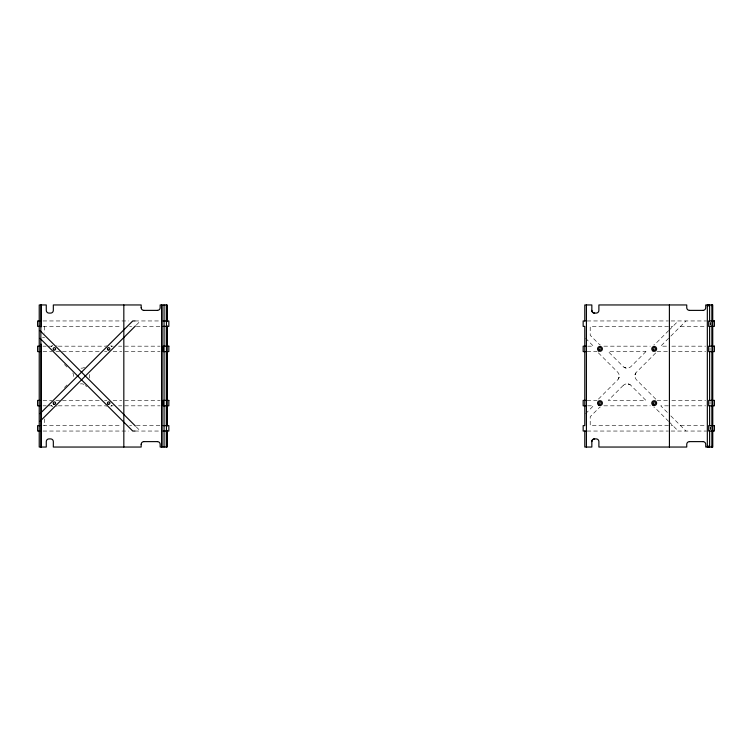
<?xml version="1.0" encoding="UTF-8"?>
<svg xmlns="http://www.w3.org/2000/svg" width="752" height="752" viewBox="0 0 752 752"><rect width="100%" height="100%" fill="white"/><g stroke="black" fill="none" stroke-linecap="round" stroke-linejoin="round"><path stroke-width="0.56" stroke-dasharray="3.76 2.82" d="M64.446 387.524L67.003 384.958M136.262 325.099L140.408 320.954M598.47 399.058L617.693 379.835A5.424 5.424 0 0 0 617.693 372.165L597.191 351.663M585.573 413.685L593.431 405.826L585.864 405.826M668.631 330.617L654.296 344.952A3.929 3.929 0 0 0 653.676 344.989M669.195 330.062L678.295 320.954M668.641 338.278L660.754 346.174L668.387 346.174M670.822 336.106L685.965 320.954M655.706 352.942L636.483 372.165A5.424 5.424 0 0 0 636.483 379.835L656.985 400.337M42.996 320.954L128.771 320.954M134.928 320.954L160.58 320.954M587.105 320.954L668.396 320.954M671.094 320.954L706.607 320.954M42.996 326.377L121.758 326.377M129.654 326.377L131.666 326.377M136.394 326.377L160.58 326.377M668.481 326.377L590.207 326.377L590.207 335.289L599.88 344.952A3.929 3.929 0 0 1 600.5 344.989M671.151 326.377L672.871 326.377M680.541 326.377L706.344 326.377M42.479 337.535L44.65 337.535M42.996 346.174L46.229 346.174M48.391 346.174L52.978 346.174M58.271 346.174L105.571 346.174M110.967 346.174L113.289 346.174M118.515 346.174L121.758 346.174M124.672 346.174L160.091 346.174M587.65 346.174L593.431 346.174L585.573 338.315M603.837 346.174L650.348 346.174M671.837 346.174L705.658 346.174M42.996 351.598L51.926 351.598M55.939 351.598L60.386 351.598M62.501 351.598L100.176 351.598M104.49 351.598L106.944 351.598M113.12 351.598L121.758 351.598M124.672 351.598L160.091 351.598M587.03 351.598L597.126 351.598M657.051 351.598L668.697 351.598M671.837 351.598L705.658 351.598M42.996 400.402L51.926 400.402M55.939 400.402L60.386 400.402M62.501 400.402L100.176 400.402M104.49 400.402L106.944 400.402M113.12 400.402L121.758 400.402M124.672 400.402L160.091 400.402M587.03 400.402L597.126 400.402M657.051 400.402L668.697 400.402M671.837 400.402L705.658 400.402M42.996 405.826L46.229 405.826M48.391 405.826L52.978 405.826M58.271 405.826L105.571 405.826M110.967 405.826L113.289 405.826M118.515 405.826L121.758 405.826M124.672 405.826L160.091 405.826M603.837 405.826L650.348 405.826M668.387 405.826L660.754 405.826L669.43 414.512M671.837 405.826L705.658 405.826M42.996 425.623L121.758 425.623M129.654 425.623L131.666 425.623M136.394 425.623L160.58 425.623M668.481 425.623L590.207 425.623L590.207 416.711L599.88 407.048A3.929 3.929 0 0 0 600.5 407.011M671.151 425.623L672.871 425.623M680.541 425.623L706.344 425.623M42.996 431.046L128.771 431.046M134.928 431.046L160.58 431.046M587.105 431.046L668.396 431.046M671.094 431.046L706.607 431.046M670.822 415.894L685.965 431.046M668.631 421.383L654.296 407.048A3.929 3.929 0 0 1 653.676 407.011M669.195 421.938L678.295 431.046M136.262 426.901L140.408 431.046M64.446 364.476L67.003 367.042M85.361 385.391L86.64 386.678M710.602 322.721L710.602 324.939M710.602 427.061L710.602 429.279M710.461 322.721L710.461 324.939M710.461 427.061L710.461 429.279M710.057 322.307L710.057 325.362M710.057 347.866L710.057 350.582M710.057 401.418L710.057 404.134M710.057 426.638L710.057 429.693M44.65 326.377L44.65 333.07M44.65 418.93L44.65 425.623M57.19 405.892A3.929 3.929 0 0 1 56.635 406.353M52.847 406.719A3.929 3.929 0 0 1 51.174 405.347M72.765 372.926A5.424 5.424 0 0 1 72.765 379.074M51.174 346.653A3.929 3.929 0 0 1 52.847 345.281M56.635 345.647A3.929 3.929 0 0 1 57.19 346.108M84.6 367.239A5.424 5.424 0 0 1 80.417 368.076M105.863 346.108A3.929 3.929 0 0 1 106.417 345.647M110.873 345.647A3.929 3.929 0 0 1 111.879 346.653M89.779 378.153A5.424 5.424 0 0 1 89.779 373.847M111.879 405.347A3.929 3.929 0 0 1 110.873 406.353M106.417 406.353A3.929 3.929 0 0 1 105.863 405.892M80.417 383.924A5.424 5.424 0 0 1 84.6 384.761M619.169 377.109L618.323 379.074L619.169 377.109M635.337 373.847L635.008 374.891L635.854 372.926L635.337 373.847M645.93 351.598L630.919 366.609A5.424 5.424 0 0 1 623.258 366.609L608.246 351.598L645.93 351.598M623.258 385.391L608.246 400.402L645.93 400.402L630.919 385.391A5.424 5.424 0 0 0 623.258 385.391M625.974 368.076L624.019 367.239L625.974 368.076M629.245 384.253L628.202 383.924L630.157 384.761L629.245 384.253"/><path stroke-width="1.13" d="M40.053 413.638L132.737 320.954L134.928 320.954M40.053 421.308L135.426 325.936M143.895 310.379L157.45 310.379M689.452 310.379L703.007 310.379M584.793 320.954L584.793 304.955L591.843 304.955L591.843 310.379A2.707 2.707 0 0 0 594.55 313.095L596.176 313.095A2.707 2.707 0 0 0 598.893 310.379L598.893 304.955L686.745 304.955L686.745 307.671A2.717 2.707 0 0 0 689.452 310.379M40.852 320.954L37.6 320.954L37.6 326.377L39.762 326.377M163.109 320.954L168.843 320.954L168.843 326.377L163.109 326.377M585.319 320.954L583.157 320.954L583.157 326.377L584.793 326.377L584.793 425.623L583.157 425.623L583.157 431.046L586.419 431.046M40.852 326.65L41.398 326.65L41.398 304.955M40.852 344.275L41.398 344.275L41.398 447.045M39.762 346.174L37.6 346.174L37.6 351.598L39.762 351.598M585.723 346.174L583.157 346.174L583.157 351.598L585.78 351.598M39.762 400.402L37.6 400.402L37.6 405.826L39.762 405.826M585.78 400.402L583.157 400.402L583.157 405.826L585.723 405.826M39.762 425.623L37.6 425.623L37.6 431.046L39.762 431.046M163.109 425.623L168.843 425.623L168.843 431.046L163.109 431.046M134.928 431.046L132.737 431.046L40.053 338.362M584.793 431.046L584.793 447.045L591.843 447.045L591.843 441.621A2.707 2.707 0 0 1 594.55 438.905L596.176 438.905A2.707 2.707 0 0 1 598.893 441.621L598.893 447.045L686.745 447.045L686.745 444.329A2.717 2.707 0 0 1 689.452 441.621M143.895 441.621L157.45 441.621M689.452 441.621L703.007 441.621M40.053 330.692L135.426 426.064M713.3 320.954L713.3 321.63M713.3 430.37L713.3 431.046M712.229 304.955L712.229 305.961M712.229 446.039L712.229 447.045M711.994 320.954L711.994 326.377M711.994 346.174L711.994 351.598M711.994 400.402L711.994 405.826M711.994 425.623L711.994 431.046M711.862 304.955L711.862 320.954M711.862 326.377L711.862 346.174M711.862 351.598L711.862 400.402M711.862 405.826L711.862 425.623M711.862 431.046L711.862 447.045M709.615 304.955L709.615 320.954M709.615 326.377L709.615 346.174M709.615 351.598L709.615 400.402M709.615 405.826L709.615 425.623M709.615 431.046L709.615 447.045M708.976 304.955L708.976 305.961M708.976 446.039L708.976 447.045M707.98 304.955L707.98 305.961M707.98 446.039L707.98 447.045M707.331 304.955L707.331 447.045M669.393 304.955L669.43 447.045M586.419 304.955L586.419 447.045M167.207 321.612L167.207 304.955L160.157 304.955L160.157 307.671A2.717 2.707 0 0 1 157.45 310.379M167.207 326.048L167.207 346.033M167.245 346.174L167.245 405.826M167.207 405.967L167.207 425.952M167.207 430.388L167.207 447.045L160.157 447.045L160.157 444.329A2.717 2.707 0 0 0 157.45 441.621M166.662 304.955L166.662 321.612M166.662 326.048L166.662 346.033M166.662 351.579L166.662 400.421M166.662 405.967L166.662 425.952M166.662 430.388L166.662 447.045M166.436 320.954L166.436 326.377M166.436 346.174L166.436 351.598M166.436 400.402L166.436 405.826M166.436 425.623L166.436 431.046M166.305 304.955L166.305 321.612M166.305 326.048L166.305 346.033M166.305 351.579L166.305 400.421M166.305 405.967L166.305 425.952M166.305 430.388L166.305 447.045M164.058 304.955L164.058 447.045M141.179 307.671L141.179 304.955L53.326 304.955L53.326 310.379A2.707 2.707 0 0 1 50.619 313.095L48.993 313.095A2.707 2.707 0 0 1 46.276 310.379L46.276 304.955L39.226 304.955L39.226 447.045L46.276 447.045L46.276 441.621A2.707 2.707 0 0 1 48.993 438.905L50.619 438.905A2.707 2.707 0 0 1 53.326 441.621L53.326 447.045L141.179 447.045L141.179 444.329M123.826 304.955L123.826 447.045M40.852 304.955L40.852 447.045M591.843 441.621A2.707 2.707 0 0 1 594.55 438.905M594.55 313.095A2.707 2.707 0 0 1 591.843 310.379M703.007 310.379A2.717 2.707 0 0 0 705.724 307.671L705.724 304.955L712.736 304.955L712.774 447.045L705.724 447.045L705.724 444.329A2.717 2.707 0 0 0 703.007 441.621M143.895 310.379A2.717 2.707 0 0 1 141.179 307.671M141.179 444.329A2.717 2.707 0 0 1 143.895 441.621M714.391 320.954L708.675 320.954L708.675 326.377L714.391 326.377L714.4 320.954M168.833 346.174L163.109 346.174L163.109 351.598L168.833 351.598L168.843 346.174M714.391 346.174L708.675 346.174L708.675 351.598L714.391 351.598L714.4 346.174M168.833 400.402L163.109 400.402L163.109 405.826L168.833 405.826L168.843 400.402M714.391 400.402L708.675 400.402L708.675 405.826L714.391 405.826L714.4 400.402M714.391 425.623L708.675 425.623L708.675 431.046L714.391 431.046L714.4 425.623M161.793 447.045L161.793 304.955L161.765 447.045M653.591 404.172A1.222 1.222 0 0 0 655.424 403.119A1.222 1.222 0 0 0 653.591 402.057A1.222 1.222 0 0 0 653.591 404.172M653.591 349.943A1.222 1.222 0 0 0 655.424 348.881A1.222 1.222 0 0 0 653.591 347.828A1.222 1.222 0 0 0 653.591 349.943M599.363 349.943A1.222 1.222 0 0 0 601.196 348.881A1.222 1.222 0 0 0 599.363 347.828A1.222 1.222 0 0 0 599.363 349.943M599.363 404.172A1.222 1.222 0 0 0 601.196 403.119A1.222 1.222 0 0 0 599.363 402.057A1.222 1.222 0 0 0 599.363 404.172M598.752 405.225A2.444 2.444 0 0 0 602.418 403.119A2.444 2.444 0 0 0 598.752 401.004A2.444 2.444 0 0 0 598.752 405.225M598.601 350.902A2.444 2.444 0 0 0 602.408 349.06A2.444 2.444 0 0 0 598.902 346.691A2.444 2.444 0 0 0 598.601 350.902M652.98 405.225A2.444 2.444 0 0 0 656.646 403.119A2.444 2.444 0 0 0 652.98 401.004A2.444 2.444 0 0 0 652.98 405.225M652.839 350.902A2.444 2.444 0 0 0 656.637 349.06A2.444 2.444 0 0 0 653.14 346.691A2.444 2.444 0 0 0 652.839 350.902M108.034 404.172A1.222 1.222 0 0 0 109.867 403.119A1.222 1.222 0 0 0 108.034 402.057A1.222 1.222 0 0 0 108.034 404.172M108.034 349.943A1.222 1.222 0 0 0 109.867 348.881A1.222 1.222 0 0 0 108.034 347.828A1.222 1.222 0 0 0 108.034 349.943M53.806 349.943A1.222 1.222 0 0 0 55.629 348.881A1.222 1.222 0 0 0 53.806 347.828A1.222 1.222 0 0 0 53.806 349.943M53.806 404.172A1.222 1.222 0 0 0 55.629 403.119A1.222 1.222 0 0 0 53.806 402.057A1.222 1.222 0 0 0 53.806 404.172"/></g></svg>
